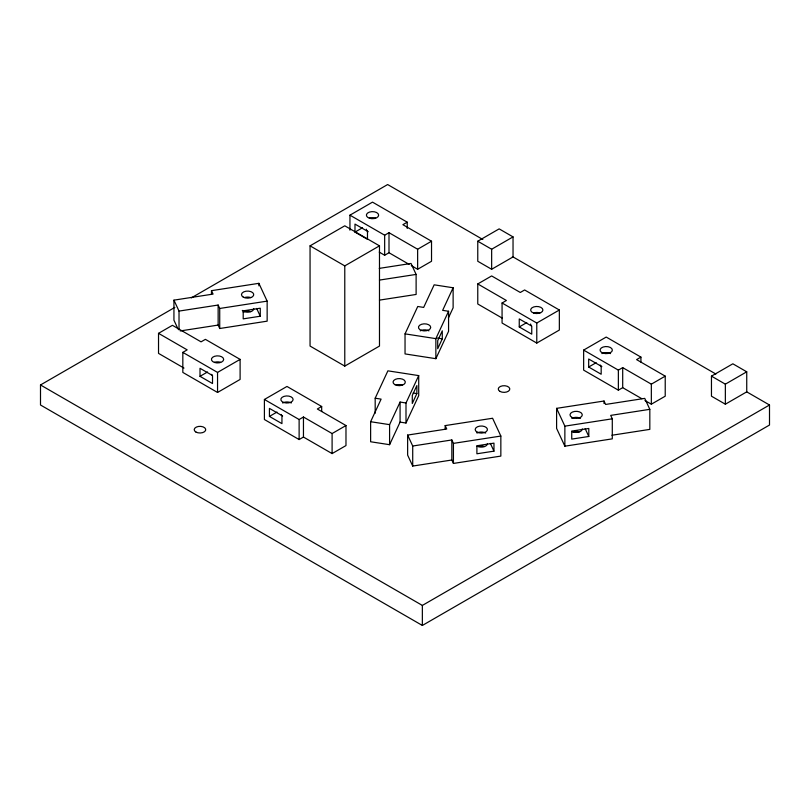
<?xml version="1.0" encoding="UTF-8"?>
<svg xmlns="http://www.w3.org/2000/svg" width="810" height="810" viewBox="0 0 810 810"><rect width="100%" height="100%" fill="white"/><g stroke="black" fill="none" stroke-linecap="round" stroke-linejoin="round"><path stroke-width="1.21" d="M375.182 398.216L387.889 370.838L418.709 375.607L418.709 395.644L406.002 423.022L400.079 422.111L389.59 444.69L370.626 441.764L370.626 421.716L381.105 399.127L375.182 398.216L375.182 413.242M453.124 287.763L442.645 310.351L448.568 311.263L448.568 331.31L435.861 358.688L405.041 353.919L405.041 333.872L417.747 306.494L423.671 307.415L434.16 284.826L453.124 287.763L453.124 307.8L448.406 317.966M389.59 444.69L389.59 424.653L400.079 402.064L406.002 402.985L418.709 375.607M435.861 358.688L435.861 338.641L448.568 311.263M416.867 393.599L412.29 403.461L412.29 395.442L416.867 385.59L416.867 393.599L413.171 393.032M442.28 338.843L437.704 348.705L437.704 340.686L442.28 330.834L442.28 338.843L437.349 338.084M746.526 391.736L769.5 405L769.5 425.037L422.354 625.462L40.5 405L40.5 384.963L174.869 307.385M191.251 297.918L387.646 184.538L482.831 239.497M349.95 230.192L349.95 215.166L372.509 202.135L407.227 222.183L407.227 228.44M158.527 333.335L172.419 325.316L201.052 341.85L205.396 339.35L240.104 359.387L240.104 379.434L217.546 392.465L182.827 372.418L182.827 352.38L187.171 349.869L158.527 333.335L158.527 353.383L183.981 368.074M310.058 245.845L344.776 225.808L379.485 245.845L379.485 346.062L344.776 366.1L310.058 346.062L310.058 245.845L344.776 265.893L379.485 245.845M354.983 232.106L367.477 239.315L367.477 231.295L354.983 224.086L354.983 232.106L362.505 227.762M349.95 215.166L384.659 235.204L389.002 232.703L417.636 249.237L431.527 241.218L431.527 261.266L417.636 269.274L411.277 265.609M407.227 222.183L402.884 224.684L431.527 241.218M379.232 252.123L384.659 255.251L389.002 252.74L409.151 264.384M200.009 376.326L212.514 383.545L212.514 375.526L200.009 368.307L200.009 376.326L207.532 371.982M182.827 352.38L217.546 372.418L240.104 359.387M477.768 241.218L499.152 228.876L513.034 236.895L513.034 256.932L491.65 269.274L477.768 261.266L477.768 241.218L491.65 249.237L513.034 236.895M321.681 406.488L317.348 408.999L345.981 425.533L345.981 445.571L332.1 453.59L303.456 437.056L299.123 439.557L264.404 419.519L264.404 399.472L286.973 386.451L321.681 406.488L321.681 411.5M477.768 283.945L491.65 275.937L520.293 292.471L524.627 289.96L559.346 310.007L559.346 330.045L536.777 343.075L502.068 323.028L502.068 302.991L506.402 300.49L477.768 283.945L477.768 303.993L502.159 318.077M269.436 416.411L281.941 423.63L281.941 415.611L269.436 408.392L269.436 416.411L276.959 412.067M264.404 399.472L299.123 419.519L303.456 417.008L332.1 433.542L345.981 425.533M519.25 326.936L531.745 334.155L531.745 326.136L519.25 318.927L519.25 326.936L526.773 322.603M502.068 302.991L536.777 323.028L559.346 310.007M641.793 398.692L622.698 387.666L618.364 390.177L583.646 370.13L583.646 350.092L606.214 337.061L640.923 357.109L640.923 362.11M588.678 367.021L601.172 374.24L601.172 366.221L588.678 359.012L588.678 367.021L596.201 362.688M583.646 350.092L618.364 370.13L622.698 367.629L651.341 384.163L665.223 376.144L665.223 396.191L651.341 404.2L644.973 400.525M640.923 357.109L636.589 359.61L665.223 376.144M711.463 376.144L732.847 363.801L746.739 371.81L746.739 391.858L725.355 404.2L711.463 396.191L711.463 376.144L725.355 384.163L746.739 371.81M40.5 384.963L422.354 605.424L769.5 405M211.471 290.668L258.886 283.328L267.148 301.128L267.148 321.165L219.723 328.506L218.143 325.083L218.143 305.046L179.02 311.091L173.937 300.145L213.06 294.091L211.471 290.668L211.471 294.425M379.252 268.383L411.034 263.463L416.117 274.418L416.117 294.455L379.444 300.125M379.444 280.088L416.117 274.418M218.143 305.046L219.723 308.468L267.148 301.128M260.273 316.224L243.202 318.867L243.202 310.848L260.273 308.205L260.273 316.224L256.659 308.438M180.235 330.946L218.143 325.083M445.166 425.594L492.591 418.254L500.843 436.053L500.843 456.091L453.428 463.431L451.838 460.009L451.838 439.962L412.715 446.016L407.632 435.071L446.755 429.017L445.166 425.594L445.166 429.351M649.822 409.333L610.699 415.388L612.289 418.81L612.289 438.858L564.864 446.188L556.602 428.399L556.602 408.351L604.027 401.021L605.617 404.443L644.74 398.388L649.822 409.333L649.822 429.381L611.914 435.243M451.838 439.962L453.428 443.384L500.843 436.053M556.602 408.351L564.864 426.151L612.289 418.81M493.968 451.15L476.898 453.782L476.898 445.773L493.968 443.131L493.968 451.15L490.354 443.364M588.809 436.468L571.738 439.111L571.738 431.102L588.809 428.46L588.809 436.468L585.195 428.692M407.632 435.071L407.632 455.109L412.715 466.064L451.838 460.009M405.041 333.872L435.861 338.641M370.626 421.716L389.59 424.653M512.376 256.547L715.888 374.048M177.998 328.941L173.937 320.183L173.937 300.145M725.355 384.163L725.355 404.2M651.341 384.163L651.341 404.2M622.698 367.629L622.698 387.666M618.364 370.13L618.364 390.177M604.027 401.021L604.027 403.522M564.864 426.151L564.864 446.188M536.777 323.028L536.777 343.075M491.65 249.237L491.65 269.274M453.428 443.384L453.428 463.431M422.354 605.424L422.354 625.462M417.636 249.237L417.636 269.274M412.715 446.016L412.715 466.064M406.002 402.985L406.002 423.022M400.079 402.064L400.079 422.111M389.002 232.703L389.002 252.74M384.659 235.204L384.659 255.251M344.776 265.893L344.776 366.1M332.1 433.542L332.1 453.59M303.456 417.008L303.456 437.056M299.123 419.519L299.123 439.557M258.886 283.328L258.886 285.839M219.723 308.468L219.723 328.506M217.546 372.418L217.546 392.465M179.02 311.091L179.02 329.883M573.075 431.841A6.136 3.544 0 0 1 579.211 431.841M478.234 446.512A6.136 3.544 0 0 1 484.37 446.512M243.263 312.154A6.136 3.544 0 0 1 250.675 311.587M420.238 330.865A6.136 3.544 0 0 1 428.925 330.865M531.461 325.802A6.136 3.544 0 0 1 530.641 324.03M533.709 312.954A6.136 3.544 0 0 1 539.845 312.954M253.743 308.64A6.136 3.544 0 0 1 249.196 312.063A6.136 3.544 0 0 1 242.291 310.412M244.539 297.553A6.136 3.544 0 0 1 250.675 297.553M582.279 428.895A6.136 3.544 0 0 1 578.492 432.165A6.136 3.544 0 0 1 571.809 431.406M571.809 418.375A6.136 3.544 0 0 1 580.486 418.375M396.1 385.064A6.136 3.544 0 0 1 402.236 385.064M487.438 443.566A6.136 3.544 0 0 1 483.651 446.837A6.136 3.544 0 0 1 476.968 446.077M476.968 433.046A6.136 3.544 0 0 1 485.646 433.046M282.629 416.006A6.136 3.544 0 0 1 281.04 414.426M282.629 402.985A6.136 3.544 0 0 1 291.306 402.985M601.87 366.626A6.136 3.544 0 0 1 600.281 365.037M601.87 353.595A6.136 3.544 0 0 1 610.548 353.595M368.175 231.701A6.136 3.544 0 0 1 366.373 229.19M369.441 218.113A6.136 3.544 0 0 1 375.577 218.113M212.23 375.192A6.136 3.544 0 0 1 211.612 374.341M214.478 362.333A6.136 3.544 0 0 1 220.614 362.333M195.888 432.024A5.771 3.331 0 0 0 205.537 430.525A5.771 3.331 0 0 0 198.47 426.455A5.771 3.331 0 0 0 195.888 432.024M499.952 391.392A5.771 3.331 0 0 0 509.601 389.904A5.771 3.331 0 0 0 502.534 385.823A5.771 3.331 0 0 0 499.952 391.392M421.514 330.429A6.136 3.544 0 0 0 430.717 327.361A6.136 3.544 0 0 0 421.514 324.294A6.136 3.544 0 0 0 421.514 330.429M533.709 313.075A6.136 3.544 0 0 0 542.913 310.007A6.136 3.544 0 0 0 533.709 306.939A6.136 3.544 0 0 0 533.709 313.075M243.263 297.118A6.136 3.544 0 0 0 253.53 295.529A6.136 3.544 0 0 0 246.017 291.195A6.136 3.544 0 0 0 243.263 297.118M571.809 417.373A6.136 3.544 0 0 0 582.076 415.783A6.136 3.544 0 0 0 574.553 411.44A6.136 3.544 0 0 0 571.809 417.373M394.834 384.618A6.136 3.544 0 0 0 405.101 383.039A6.136 3.544 0 0 0 397.578 378.695A6.136 3.544 0 0 0 394.834 384.618M476.968 432.044A6.136 3.544 0 0 0 487.235 430.454A6.136 3.544 0 0 0 479.712 426.121A6.136 3.544 0 0 0 476.968 432.044M283.905 402.54A6.136 3.544 0 0 0 293.109 399.472A6.136 3.544 0 0 0 283.905 396.404A6.136 3.544 0 0 0 283.905 402.54M603.136 353.16A6.136 3.544 0 0 0 612.35 350.092A6.136 3.544 0 0 0 603.136 347.024A6.136 3.544 0 0 0 603.136 353.16M369.441 218.234A6.136 3.544 0 0 0 378.645 215.166A6.136 3.544 0 0 0 369.441 212.098A6.136 3.544 0 0 0 369.441 218.234M214.478 362.455A6.136 3.544 0 0 0 223.681 359.387A6.136 3.544 0 0 0 214.478 356.319A6.136 3.544 0 0 0 214.478 362.455"/></g></svg>
